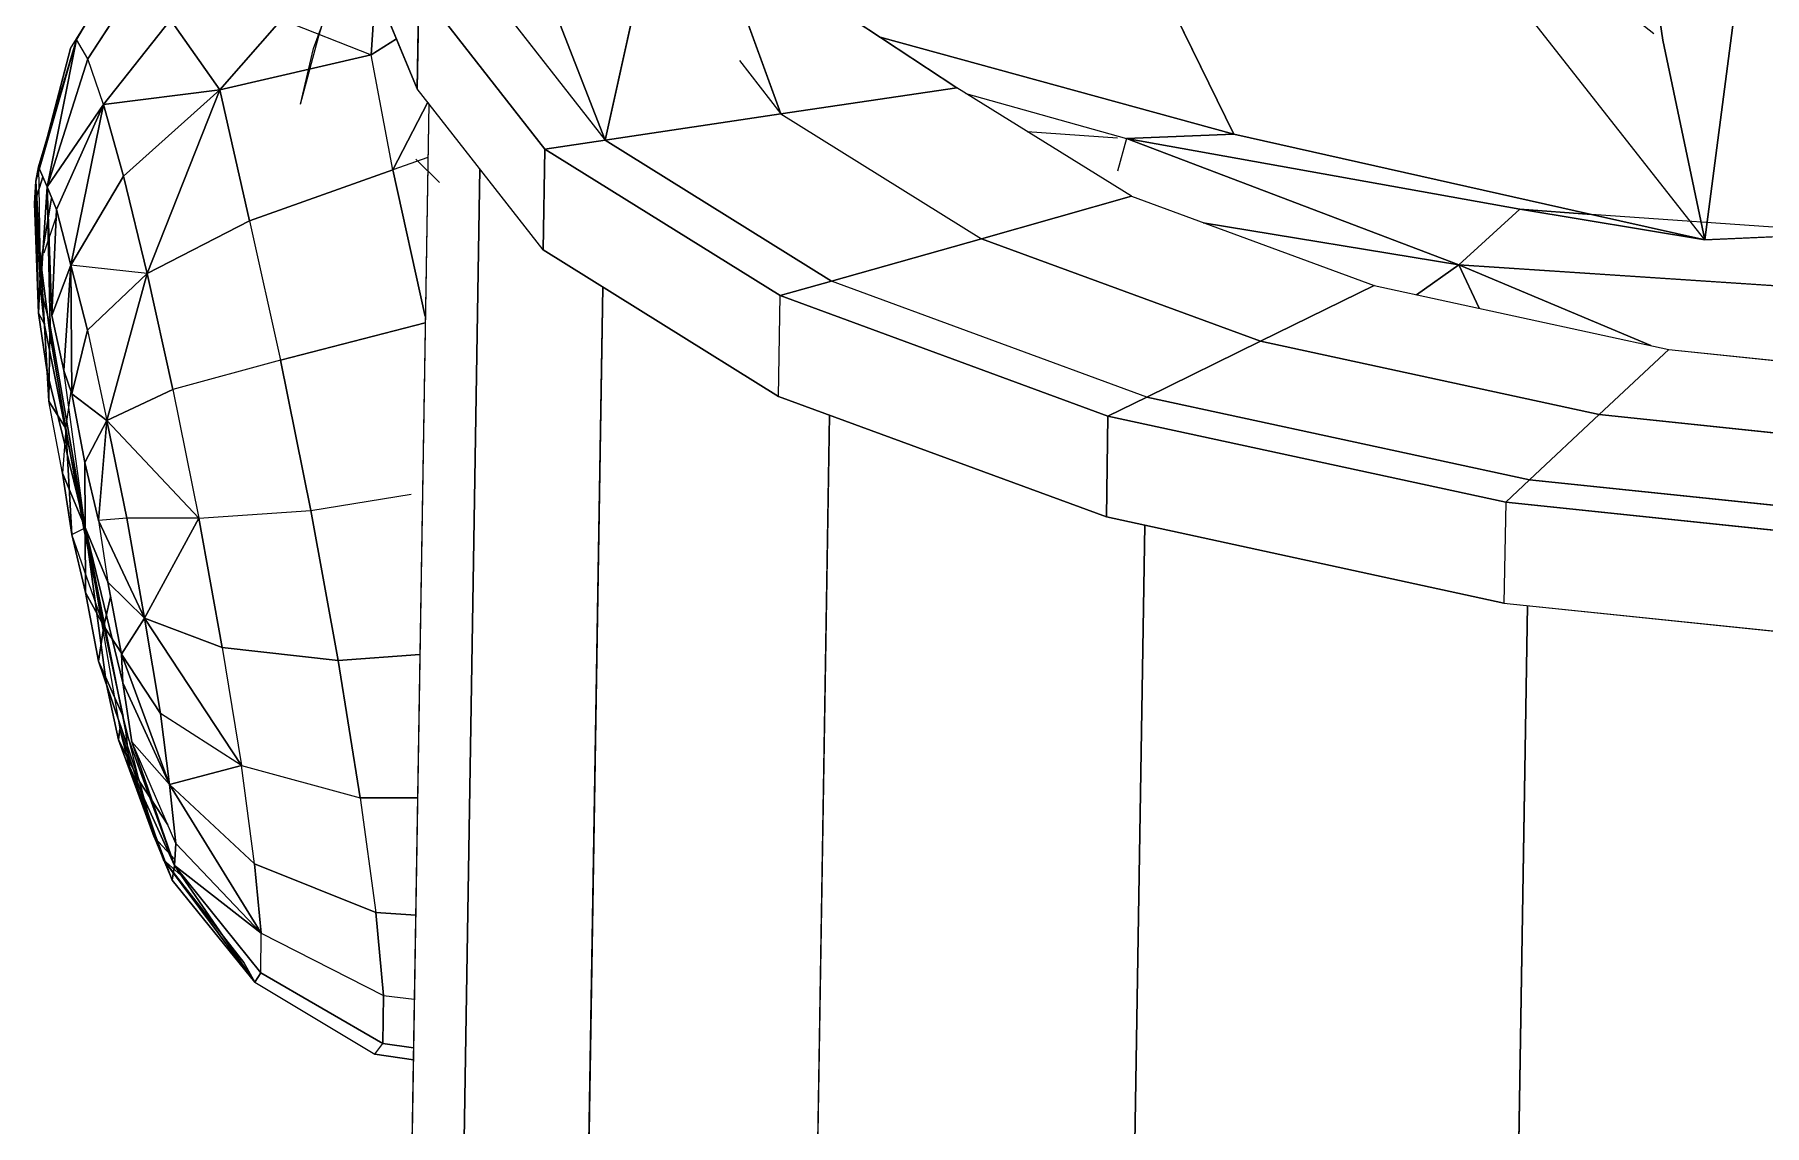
# Model space of a CAD drawing. Header units: centimetres. Extents: x -11896 to 2794, y -437 to 1921.
# Drawn here: x -11025.46 to -11015.2, y 551.88 to 558.35 of the extents above; entities that cross this region are included whole.
import ezdxf

# ---------------------------------------------------------------- set-up
doc = ezdxf.new("R2010")
doc.units = ezdxf.units.CM
doc.layers.add('A-GENM', color=7, linetype='Continuous', lineweight=9)

# ---------------------------------------------------------------- blocks, each defined once
blk = doc.blocks.new('EQ-01-002 - EQ-01-002_dwg_Group_9-1527182-Sección 2-1')
at = {"layer": 'A-GENM', "color": 40, "true_color": 0xffbf00}
for p, q in [((-11015.8, 558.314), (-11016.027, 559.863)), ((-11025.252, 558.265), (-11024.781, 559.022)), ((-11025.216, 558.318), (-11024.781, 559.022)), ((-11025.216, 558.318), (-11024.86, 558.922)), ((-11024.86, 558.922), (-11025.216, 558.318)), ((-11018.345, 557.757), (-11018.935, 558.962)), ((-11025.149, 558.203), (-11024.775, 558.777)), ((-11025.149, 558.203), (-11024.775, 558.777)), ((-11015.8, 558.314), (-11015.852, 558.704)), ((-11015.8, 558.314), (-11015.852, 558.704)), ((-11025.056, 557.932), (-11024.657, 558.435)), ((-11024.657, 558.435), (-11025.056, 557.932)), ((-11024.364, 558.019), (-11024.657, 558.435)), ((-11024.364, 558.019), (-11024.657, 558.435)), ((-11024.364, 558.019), (-11024.657, 558.435)), ((-11015.549, 557.13), (-11016.567, 558.423)), ((-11015.38, 558.434), (-11015.549, 557.13)), ((-11025.216, 558.318), (-11025.456, 557.477)), ((-11025.216, 558.318), (-11025.441, 557.564)), ((-11025.39, 557.444), (-11025.216, 558.318)), ((-11025.149, 558.203), (-11025.216, 558.318)), ((-11023.316, 558.323), (-11023.467, 558.227)), ((-11023.467, 558.227), (-11023.316, 558.323)), ((-11020.445, 558.332), (-11018.345, 557.757)), ((-11018.345, 557.757), (-11020.445, 558.332)), ((-11015.549, 557.13), (-11015.8, 558.314)), ((-11025.456, 557.477), (-11025.252, 558.265)), ((-11025.39, 557.444), (-11025.149, 558.203)), ((-11025.39, 557.444), (-11025.149, 558.203)), ((-11025.149, 558.203), (-11025.39, 557.444)), ((-11025.252, 558.265), (-11025.38, 557.77)), ((-11025.38, 557.77), (-11025.252, 558.265)), ((-11025.056, 557.932), (-11025.149, 558.203)), ((-11025.056, 557.932), (-11025.149, 558.203)), ((-11025.056, 557.932), (-11025.149, 558.203)), ((-11024.364, 558.019), (-11023.467, 558.227)), ((-11023.467, 558.227), (-11024.364, 558.019)), ((-11023.338, 557.546), (-11023.467, 558.227)), ((-11023.338, 557.546), (-11023.467, 558.227)), ((-11023.338, 557.546), (-11023.467, 558.227)), ((-11024.364, 558.019), (-11025.056, 557.932)), ((-11024.364, 558.019), (-11024.937, 557.507)), ((-11024.937, 557.507), (-11024.364, 558.019)), ((-11024.364, 558.019), (-11024.796, 556.93)), ((-11024.364, 558.019), (-11024.188, 557.243)), ((-11024.364, 558.019), (-11024.188, 557.243)), ((-11024.188, 557.243), (-11024.364, 558.019)), ((-11019.937, 557.999), (-11018.982, 557.731)), ((-11019.937, 557.999), (-11018.982, 557.731)), ((-11019.937, 557.999), (-11018.982, 557.731)), ((-11025.39, 557.444), (-11025.056, 557.932)), ((-11025.056, 557.932), (-11025.335, 557.309)), ((-11025.249, 556.98), (-11025.056, 557.932)), ((-11024.937, 557.507), (-11025.056, 557.932)), ((-11023.131, 557.946), (-11023.338, 557.546)), ((-11023.338, 557.546), (-11023.131, 557.946)), ((-11023.131, 557.946), (-11023.338, 557.546)), ((-11019.573, 557.773), (-11019.037, 557.735)), ((-11018.982, 557.731), (-11019.037, 557.538)), ((-11018.982, 557.731), (-11019.037, 557.538)), ((-11018.982, 557.731), (-11019.037, 557.538)), ((-11018.982, 557.731), (-11018.345, 557.757)), ((-11018.982, 557.731), (-11016.649, 557.311)), ((-11018.982, 557.731), (-11017.01, 556.982)), ((-11016.649, 557.311), (-11018.982, 557.731)), ((-11018.982, 557.731), (-11016.649, 557.311)), ((-11018.982, 557.731), (-11017.01, 556.982)), ((-11017.01, 556.982), (-11018.982, 557.731)), ((-11018.345, 557.757), (-11016.222, 557.281)), ((-11025.456, 557.477), (-11025.441, 557.564)), ((-11025.39, 557.444), (-11025.441, 557.564)), ((-11025.441, 557.564), (-11025.429, 556.84)), ((-11023.13, 557.618), (-11023.338, 557.546)), ((-11023.13, 557.618), (-11023.338, 557.546)), ((-11023.13, 557.618), (-11023.338, 557.546)), ((-11025.415, 557.504), (-11025.464, 557.346)), ((-11025.456, 557.477), (-11025.464, 557.346)), ((-11025.456, 557.477), (-11025.407, 556.633)), ((-11025.456, 557.477), (-11025.429, 556.84)), ((-11025.456, 557.477), (-11025.442, 556.695)), ((-11024.937, 557.507), (-11025.249, 556.98)), ((-11025.249, 556.98), (-11024.937, 557.507)), ((-11024.796, 556.93), (-11024.937, 557.507)), ((-11024.188, 557.243), (-11023.338, 557.546)), ((-11024.188, 557.243), (-11023.338, 557.546)), ((-11023.338, 557.546), (-11023.145, 556.675)), ((-11023.338, 557.546), (-11023.145, 556.675)), ((-11025.39, 557.444), (-11025.429, 556.84)), ((-11025.427, 556.997), (-11025.363, 557.377)), ((-11025.39, 557.444), (-11025.335, 557.309)), ((-11025.39, 557.444), (-11025.371, 556.618)), ((-11025.39, 557.444), (-11025.362, 556.681)), ((-11025.464, 557.346), (-11025.442, 556.695)), ((-11025.427, 556.997), (-11025.464, 557.346)), ((-11025.408, 557.052), (-11025.338, 557.258)), ((-11025.408, 557.052), (-11025.338, 557.258)), ((-11025.408, 557.052), (-11025.338, 557.258)), ((-11025.335, 557.309), (-11025.362, 556.681)), ((-11025.249, 556.98), (-11025.335, 557.309)), ((-11025.249, 556.98), (-11025.335, 557.309)), ((-11025.335, 557.309), (-11025.249, 556.98)), ((-11016.649, 557.311), (-11017.01, 556.982)), ((-11016.649, 557.311), (-11017.01, 556.982)), ((-11017.01, 556.982), (-11016.649, 557.311)), ((-11015.549, 557.13), (-11016.649, 557.311)), ((-11016.649, 557.311), (-11016.222, 557.281)), ((-11016.649, 557.311), (-11016.222, 557.281)), ((-11015.549, 557.13), (-11016.222, 557.281)), ((-11014.644, 557.169), (-11016.222, 557.281)), ((-11015.549, 557.13), (-11016.222, 557.281)), ((-11024.188, 557.243), (-11024.796, 556.93)), ((-11024.188, 557.243), (-11024.005, 556.416)), ((-11024.188, 557.243), (-11024.005, 556.416)), ((-11017.01, 556.982), (-11018.527, 557.231)), ((-11015.549, 557.13), (-11014.644, 557.169)), ((-11025.427, 556.997), (-11025.442, 556.695)), ((-11025.427, 556.997), (-11025.38, 556.173)), ((-11025.427, 556.997), (-11025.389, 556.345)), ((-11025.427, 556.997), (-11025.373, 556.576)), ((-11025.373, 556.576), (-11025.427, 556.997)), ((-11025.249, 556.98), (-11025.362, 556.681)), ((-11025.249, 556.98), (-11025.291, 556.354)), ((-11025.291, 556.354), (-11025.249, 556.98)), ((-11024.796, 556.93), (-11025.249, 556.98)), ((-11025.151, 556.593), (-11025.249, 556.98)), ((-11025.249, 556.98), (-11025.243, 556.217)), ((-11024.796, 556.93), (-11025.249, 556.98)), ((-11017.01, 556.982), (-11017.261, 556.804)), ((-11017.01, 556.982), (-11014.738, 556.831)), ((-11017.01, 556.982), (-11016.89, 556.724)), ((-11017.01, 556.982), (-11015.871, 556.503)), ((-11017.01, 556.982), (-11016.89, 556.724)), ((-11015.871, 556.503), (-11017.01, 556.982)), ((-11017.01, 556.982), (-11015.871, 556.503)), ((-11016.89, 556.724), (-11017.01, 556.982)), ((-11017.01, 556.982), (-11014.738, 556.831)), ((-11025.407, 556.633), (-11025.429, 556.84)), ((-11025.429, 556.84), (-11025.371, 556.618)), ((-11024.796, 556.93), (-11025.151, 556.593)), ((-11024.796, 556.93), (-11025.036, 556.057)), ((-11024.796, 556.93), (-11024.643, 556.241)), ((-11025.389, 556.345), (-11025.442, 556.695)), ((-11025.442, 556.695), (-11025.407, 556.633)), ((-11025.164, 555.423), (-11025.407, 556.633)), ((-11025.362, 556.681), (-11025.291, 556.354)), ((-11025.291, 556.354), (-11025.362, 556.681)), ((-11024.005, 556.416), (-11023.146, 556.638)), ((-11025.373, 556.576), (-11025.38, 556.173)), ((-11025.279, 556.01), (-11025.373, 556.576)), ((-11025.164, 555.423), (-11025.371, 556.618)), ((-11025.151, 556.593), (-11025.243, 556.217)), ((-11025.151, 556.593), (-11025.036, 556.057)), ((-11025.164, 555.423), (-11025.389, 556.345)), ((-11025.38, 556.173), (-11025.389, 556.345)), ((-11025.164, 555.423), (-11025.291, 556.354)), ((-11025.291, 556.354), (-11025.243, 556.217)), ((-11025.164, 555.423), (-11025.291, 556.354)), ((-11025.164, 555.423), (-11025.291, 556.354)), ((-11024.005, 556.416), (-11024.643, 556.241)), ((-11024.005, 556.416), (-11024.643, 556.241)), ((-11024.005, 556.416), (-11023.825, 555.523)), ((-11023.825, 555.523), (-11024.005, 556.416)), ((-11025.279, 556.01), (-11025.244, 556.26)), ((-11024.643, 556.241), (-11025.036, 556.057)), ((-11024.643, 556.241), (-11024.49, 555.479)), ((-11024.643, 556.241), (-11024.49, 555.479)), ((-11024.643, 556.241), (-11024.49, 555.479)), ((-11025.299, 555.746), (-11025.38, 556.173)), ((-11025.279, 556.01), (-11025.38, 556.173)), ((-11025.036, 556.057), (-11025.243, 556.217)), ((-11025.243, 556.217), (-11025.166, 555.809)), ((-11025.036, 556.057), (-11025.166, 555.809)), ((-11025.036, 556.057), (-11025.085, 555.464)), ((-11025.036, 556.057), (-11024.49, 555.479)), ((-11025.036, 556.057), (-11024.917, 555.478)), ((-11025.279, 556.01), (-11025.299, 555.746)), ((-11025.243, 555.382), (-11025.279, 556.01)), ((-11025.279, 556.01), (-11025.173, 555.417)), ((-11025.279, 556.01), (-11025.173, 555.417)), ((-11025.164, 555.423), (-11025.166, 555.809)), ((-11025.166, 555.809), (-11025.085, 555.464)), ((-11025.243, 555.382), (-11025.299, 555.746)), ((-11025.299, 555.746), (-11025.164, 555.423)), ((-11023.825, 555.523), (-11023.229, 555.62)), ((-11023.825, 555.523), (-11023.229, 555.62)), ((-11024.49, 555.479), (-11023.825, 555.523)), ((-11024.49, 555.479), (-11023.825, 555.523)), ((-11023.825, 555.523), (-11023.662, 554.633)), ((-11025.243, 555.382), (-11025.173, 555.417)), ((-11025.054, 554.838), (-11025.173, 555.417)), ((-11025.163, 555.037), (-11025.164, 555.423)), ((-11025.164, 555.423), (-11024.958, 554.228)), ((-11025.164, 555.423), (-11025.037, 554.491)), ((-11025.164, 555.423), (-11025.03, 555.099)), ((-11025.164, 555.423), (-11024.94, 554.501)), ((-11025.164, 555.423), (-11024.922, 554.213)), ((-11024.917, 555.478), (-11025.085, 555.464)), ((-11024.917, 555.478), (-11025.085, 555.464)), ((-11024.811, 554.885), (-11025.085, 555.464)), ((-11025.085, 555.464), (-11025.03, 555.099)), ((-11025.085, 555.464), (-11025.03, 555.099)), ((-11024.49, 555.479), (-11024.917, 555.478)), ((-11024.49, 555.479), (-11024.917, 555.478)), ((-11024.49, 555.479), (-11024.917, 555.478)), ((-11024.811, 554.885), (-11024.917, 555.478)), ((-11024.811, 554.885), (-11024.917, 555.478)), ((-11024.917, 555.478), (-11024.811, 554.885)), ((-11024.49, 555.479), (-11024.811, 554.885)), ((-11024.49, 555.479), (-11024.35, 554.712)), ((-11025.163, 555.037), (-11025.243, 555.382)), ((-11025.054, 554.838), (-11025.243, 555.382)), ((-11024.811, 554.885), (-11025.03, 555.099)), ((-11025.03, 555.099), (-11024.949, 554.672)), ((-11025.03, 555.099), (-11024.811, 554.885)), ((-11025.163, 555.037), (-11025.085, 554.629)), ((-11025.054, 554.838), (-11025.163, 555.037)), ((-11025.054, 554.838), (-11025.013, 555.011)), ((-11025.013, 555.011), (-11025.054, 554.838)), ((-11024.811, 554.885), (-11024.949, 554.672)), ((-11024.35, 554.712), (-11024.811, 554.885)), ((-11024.811, 554.885), (-11024.236, 554.011)), ((-11024.811, 554.885), (-11024.717, 554.32)), ((-11024.236, 554.011), (-11024.811, 554.885)), ((-11024.811, 554.885), (-11024.236, 554.011)), ((-11024.717, 554.32), (-11024.811, 554.885)), ((-11024.811, 554.885), (-11024.35, 554.712)), ((-11024.811, 554.885), (-11024.717, 554.32)), ((-11025.054, 554.838), (-11025.085, 554.629)), ((-11025.054, 554.838), (-11024.945, 554.672)), ((-11025.054, 554.838), (-11024.938, 554.302)), ((-11025.054, 554.838), (-11024.945, 554.672)), ((-11024.938, 554.302), (-11025.054, 554.838)), ((-11024.35, 554.712), (-11023.662, 554.633)), ((-11024.35, 554.712), (-11024.236, 554.011)), ((-11023.662, 554.633), (-11024.35, 554.712)), ((-11025.085, 554.629), (-11024.841, 553.915)), ((-11025.085, 554.629), (-11025.037, 554.491)), ((-11025.085, 554.629), (-11024.938, 554.302)), ((-11024.663, 553.898), (-11024.949, 554.672)), ((-11024.717, 554.32), (-11024.949, 554.672)), ((-11024.949, 554.672), (-11024.94, 554.501)), ((-11024.949, 554.672), (-11024.663, 553.898)), ((-11024.717, 554.32), (-11024.949, 554.672)), ((-11024.949, 554.672), (-11024.94, 554.501)), ((-11023.662, 554.633), (-11023.177, 554.67)), ((-11023.662, 554.633), (-11023.177, 554.67)), ((-11023.177, 554.67), (-11023.662, 554.633)), ((-11023.662, 554.633), (-11023.531, 553.82)), ((-11023.531, 553.82), (-11023.662, 554.633)), ((-11023.531, 553.82), (-11023.662, 554.633)), ((-11024.841, 553.915), (-11025.037, 554.491)), ((-11024.966, 554.164), (-11025.037, 554.491)), ((-11025.037, 554.491), (-11024.841, 553.915)), ((-11024.663, 553.898), (-11024.94, 554.501)), ((-11024.94, 554.501), (-11024.887, 554.151)), ((-11024.94, 554.501), (-11024.887, 554.151)), ((-11024.841, 553.915), (-11024.938, 554.302)), ((-11024.663, 553.898), (-11024.717, 554.32)), ((-11024.236, 554.011), (-11024.717, 554.32)), ((-11024.966, 554.164), (-11024.958, 554.228)), ((-11024.958, 554.228), (-11024.7, 553.451)), ((-11024.958, 554.228), (-11024.9, 554.005)), ((-11024.634, 553.418), (-11024.922, 554.213)), ((-11024.922, 554.213), (-11024.9, 554.005)), ((-11024.966, 554.164), (-11024.754, 553.586)), ((-11024.841, 553.915), (-11024.966, 554.164)), ((-11024.966, 554.164), (-11024.7, 553.451)), ((-11024.626, 553.549), (-11024.887, 554.151)), ((-11024.663, 553.898), (-11024.887, 554.151)), ((-11024.634, 553.418), (-11024.887, 554.151)), ((-11024.7, 553.451), (-11024.9, 554.005)), ((-11024.648, 553.331), (-11024.9, 554.005)), ((-11024.634, 553.418), (-11024.9, 554.005)), ((-11024.663, 553.898), (-11024.236, 554.011)), ((-11024.158, 553.428), (-11024.236, 554.011)), ((-11024.236, 554.011), (-11023.531, 553.82)), ((-11024.236, 554.011), (-11023.531, 553.82)), ((-11024.236, 554.011), (-11023.531, 553.82)), ((-11024.841, 553.915), (-11024.754, 553.586)), ((-11024.841, 553.915), (-11024.673, 553.658)), ((-11024.626, 553.549), (-11024.663, 553.898)), ((-11024.663, 553.898), (-11024.12, 553.016)), ((-11024.663, 553.898), (-11024.158, 553.428)), ((-11024.12, 553.016), (-11024.663, 553.898)), ((-11024.663, 553.898), (-11024.626, 553.549)), ((-11024.663, 553.898), (-11024.12, 553.016)), ((-11023.531, 553.82), (-11023.439, 553.139)), ((-11023.531, 553.82), (-11023.191, 553.819)), ((-11023.191, 553.819), (-11023.531, 553.82)), ((-11023.531, 553.82), (-11023.439, 553.139)), ((-11024.754, 553.586), (-11024.7, 553.451)), ((-11024.754, 553.586), (-11024.632, 553.453)), ((-11024.7, 553.451), (-11024.648, 553.331)), ((-11024.223, 552.842), (-11024.7, 553.451)), ((-11024.7, 553.451), (-11024.157, 552.726)), ((-11024.7, 553.451), (-11024.563, 553.33)), ((-11024.626, 553.549), (-11024.634, 553.418)), ((-11024.626, 553.549), (-11024.12, 553.016)), ((-11024.648, 553.331), (-11024.634, 553.418)), ((-11024.157, 552.726), (-11024.634, 553.418)), ((-11024.121, 552.78), (-11024.634, 553.418)), ((-11024.12, 553.016), (-11024.634, 553.418)), ((-11024.12, 553.016), (-11024.158, 553.428)), ((-11024.158, 553.428), (-11023.439, 553.139)), ((-11024.158, 553.428), (-11024.12, 553.016)), ((-11024.12, 553.016), (-11024.158, 553.428)), ((-11024.157, 552.726), (-11024.648, 553.331)), ((-11023.439, 553.139), (-11023.394, 552.647)), ((-11023.439, 553.139), (-11023.202, 553.123)), ((-11023.439, 553.139), (-11023.394, 552.647)), ((-11024.121, 552.78), (-11024.12, 553.016)), ((-11024.12, 553.016), (-11023.394, 552.647)), ((-11024.12, 553.016), (-11023.394, 552.647)), ((-11024.223, 552.842), (-11024.157, 552.726)), ((-11024.157, 552.726), (-11024.121, 552.78)), ((-11024.121, 552.78), (-11023.397, 552.362)), ((-11024.157, 552.726), (-11023.444, 552.299)), ((-11023.397, 552.362), (-11023.394, 552.647)), ((-11023.394, 552.647), (-11023.211, 552.625)), ((-11023.394, 552.647), (-11023.211, 552.625)), ((-11023.394, 552.647), (-11023.211, 552.625)), ((-11023.444, 552.299), (-11023.397, 552.362)), ((-11023.397, 552.362), (-11023.215, 552.335)), ((-11023.215, 552.335), (-11023.397, 552.362)), ((-11023.444, 552.299), (-11023.216, 552.264)), ((-11023.444, 552.299), (-11023.216, 552.264)), ((-11023.216, 552.264), (-11023.444, 552.299))]:
    blk.add_line(p, q, dxfattribs=at)
at = {"layer": 'A-GENM', "color": 251, "true_color": 0x656565}
for p, q in [((-11022.789, 559.551), (-11022.078, 557.721)), ((-11021.662, 559.6), (-11022.078, 557.721)), ((-11021.662, 559.6), (-11021.034, 557.877)), ((-11021.662, 559.6), (-11021.034, 557.877)), ((-11023.193, 558.026), (-11023.494, 558.751)), ((-11023.193, 558.026), (-11023.494, 558.751)), ((-11021.041, 558.726), (-11019.99, 558.032)), ((-11023.183, 558.624), (-11023.193, 558.026)), ((-11022.436, 557.668), (-11023.183, 558.624)), ((-11023.183, 558.624), (-11022.436, 557.668)), ((-11022.436, 557.668), (-11023.183, 558.624)), ((-11022.804, 558.65), (-11022.078, 557.721)), ((-11021.281, 558.193), (-11021.034, 557.877)), ((-11022.445, 557.07), (-11023.193, 558.026)), ((-11022.445, 557.07), (-11023.193, 558.026)), ((-11021.034, 557.877), (-11019.99, 558.032)), ((-11021.034, 557.877), (-11019.99, 558.032)), ((-11018.954, 557.388), (-11019.99, 558.032)), ((-11021.034, 557.877), (-11022.078, 557.721)), ((-11021.034, 557.877), (-11019.844, 557.136)), ((-11022.445, 557.07), (-11022.436, 557.668)), ((-11022.436, 557.668), (-11022.445, 557.07)), ((-11022.436, 557.668), (-11022.078, 557.721)), ((-11022.436, 557.668), (-11021.038, 556.799)), ((-11021.038, 556.799), (-11022.436, 557.668)), ((-11022.436, 557.668), (-11021.038, 556.799)), ((-11022.078, 557.721), (-11020.733, 556.885)), ((-11018.954, 557.388), (-11019.844, 557.136)), ((-11018.954, 557.388), (-11017.513, 556.859)), ((-11021.048, 556.2), (-11022.445, 557.07)), ((-11020.733, 556.885), (-11019.844, 557.136)), ((-11018.187, 556.528), (-11019.844, 557.136)), ((-11021.038, 556.799), (-11020.733, 556.885)), ((-11018.862, 556.197), (-11020.733, 556.885)), ((-11018.187, 556.528), (-11017.513, 556.859)), ((-11017.513, 556.859), (-11015.764, 556.48)), ((-11021.048, 556.2), (-11021.038, 556.799)), ((-11019.093, 556.084), (-11021.038, 556.799)), ((-11021.038, 556.799), (-11019.093, 556.084)), ((-11021.038, 556.799), (-11019.093, 556.084)), ((-11018.862, 556.197), (-11018.187, 556.528)), ((-11018.187, 556.528), (-11016.177, 556.093)), ((-11016.177, 556.093), (-11015.764, 556.48)), ((-11015.764, 556.48), (-11013.827, 556.278)), ((-11019.102, 555.486), (-11021.048, 556.2)), ((-11018.862, 556.197), (-11019.093, 556.084)), ((-11018.862, 556.197), (-11016.59, 555.706)), ((-11019.102, 555.486), (-11019.093, 556.084)), ((-11019.093, 556.084), (-11019.102, 555.486)), ((-11016.732, 555.573), (-11019.093, 556.084)), ((-11019.093, 556.084), (-11016.732, 555.573)), ((-11016.59, 555.706), (-11016.177, 556.093)), ((-11016.177, 556.093), (-11013.951, 555.861)), ((-11016.732, 555.573), (-11016.59, 555.706)), ((-11016.59, 555.706), (-11014.074, 555.444)), ((-11016.732, 555.573), (-11016.742, 554.975)), ((-11016.732, 555.573), (-11014.117, 555.301)), ((-11019.102, 555.486), (-11016.742, 554.975)), ((-11016.742, 554.975), (-11014.126, 554.703)), ((-11016.742, 554.975), (-11014.126, 554.703))]:
    blk.add_line(p, q, dxfattribs=at)
at = {"layer": 'A-GENM'}
for p, q in [((-11023.446, 558.526), (-11023.467, 558.227)), ((-11024.657, 558.435), (-11024.364, 558.019)), ((-11023.999, 558.437), (-11024.364, 558.019)), ((-11024.364, 558.019), (-11023.999, 558.437)), ((-11023.999, 558.437), (-11023.467, 558.227)), ((-11023.316, 558.323), (-11023.467, 558.227)), ((-11024.364, 558.019), (-11023.467, 558.227)), ((-11023.125, 557.938), (-11023.255, 549.869)), ((-11022.98, 547.747), (-11022.822, 557.551)), ((-11022.254, 546.819), (-11022.092, 556.85)), ((-11020.91, 545.982), (-11020.746, 556.09)), ((-11018.874, 555.436), (-11019.038, 545.295)), ((-11016.767, 544.803), (-11016.602, 554.961))]:
    blk.add_line(p, q, dxfattribs=at)
at = {"layer": 'A-GENM', "color": 31, "true_color": 0xffbf7f}
for p, q in [((-11023.809, 558.265), (-11023.756, 558.41)), ((-11023.777, 558.34), (-11023.756, 558.41)), ((-11023.886, 557.934), (-11023.777, 558.34)), ((-11023.886, 557.934), (-11023.809, 558.265)), ((-11023.202, 557.609), (-11023.061, 557.471))]:
    blk.add_line(p, q, dxfattribs=at)
at = {"layer": 'A-GENM', "color": 251, "true_color": 0x666666}
for p, q in [((-11020.91, 545.982), (-11020.746, 556.09)), ((-11016.602, 554.961), (-11016.767, 544.803))]:
    blk.add_line(p, q, dxfattribs=at)
at = {"layer": 'A-GENM', "color": 251, "true_color": 0x656565, "flags": 128}
for points in [[(-11023.087, 560.267), (-11023.101, 559.366), (-11022.804, 558.65), (-11023.183, 558.624), (-11023.485, 559.349), (-11023.101, 559.366), (-11022.804, 558.65), (-11022.078, 557.721), (-11022.436, 557.668)], [(-11022.789, 559.551), (-11022.804, 558.65), (-11022.078, 557.721), (-11022.789, 559.551), (-11022.078, 557.721), (-11021.034, 557.877), (-11019.844, 557.136), (-11018.954, 557.388)], [(-11018.954, 557.388), (-11019.99, 558.032), (-11021.034, 557.877), (-11019.844, 557.136), (-11020.733, 556.885), (-11022.078, 557.721), (-11021.662, 559.6), (-11022.789, 559.551)], [(-11023.494, 558.751), (-11023.485, 559.349), (-11023.494, 558.751), (-11023.193, 558.026), (-11023.183, 558.624)], [(-11019.99, 558.032), (-11021.041, 558.726), (-11021.339, 558.713)], [(-11022.445, 557.07), (-11023.193, 558.026), (-11023.183, 558.624)], [(-11022.436, 557.668), (-11022.445, 557.07), (-11021.048, 556.2)], [(-11021.038, 556.799), (-11020.733, 556.885), (-11022.078, 557.721), (-11022.436, 557.668)], [(-11022.445, 557.07), (-11021.048, 556.2), (-11021.038, 556.799)], [(-11019.093, 556.084), (-11018.862, 556.197), (-11020.733, 556.885), (-11019.844, 557.136), (-11018.187, 556.528)], [(-11018.187, 556.528), (-11018.862, 556.197), (-11020.733, 556.885), (-11021.038, 556.799)], [(-11016.732, 555.573), (-11016.59, 555.706), (-11018.862, 556.197), (-11018.187, 556.528), (-11016.177, 556.093), (-11018.187, 556.528), (-11017.513, 556.859), (-11015.764, 556.48)], [(-11021.048, 556.2), (-11019.102, 555.486), (-11021.048, 556.2), (-11021.038, 556.799)], [(-11015.764, 556.48), (-11016.177, 556.093), (-11016.59, 555.706), (-11018.862, 556.197), (-11019.093, 556.084), (-11016.732, 555.573)], [(-11016.732, 555.573), (-11016.742, 554.975), (-11019.102, 555.486), (-11019.093, 556.084)], [(-11013.951, 555.861), (-11016.177, 556.093), (-11016.59, 555.706), (-11014.074, 555.444), (-11014.117, 555.301)], [(-11016.59, 555.706), (-11016.732, 555.573), (-11014.117, 555.301), (-11016.732, 555.573)], [(-11014.117, 555.301), (-11014.074, 555.444), (-11016.59, 555.706)], [(-11016.732, 555.573), (-11016.742, 554.975), (-11019.102, 555.486)], [(-11016.742, 554.975), (-11014.126, 554.703), (-11014.117, 555.301)]]:
    blk.add_lwpolyline(points, dxfattribs=at)
at = {"layer": 'A-GENM', "color": 40, "true_color": 0xffbf00, "flags": 128}
for points in [[(-11015.86, 558.757), (-11016.027, 559.863), (-11015.8, 558.314)], [(-11024.657, 558.435), (-11024.775, 558.777), (-11025.149, 558.203), (-11025.216, 558.318), (-11024.86, 558.922), (-11024.775, 558.777)], [(-11020.588, 558.427), (-11018.935, 558.962), (-11018.345, 557.757)], [(-11015.8, 558.314), (-11015.549, 557.13), (-11016.567, 558.423), (-11018.935, 558.962), (-11018.345, 557.757), (-11016.222, 557.281), (-11016.649, 557.311)], [(-11014.644, 557.169), (-11015.549, 557.13), (-11016.567, 558.423), (-11016.395, 558.781), (-11015.852, 558.355)], [(-11015.852, 558.711), (-11015.38, 558.434), (-11015.549, 557.13), (-11016.222, 557.281)], [(-11024.657, 558.435), (-11025.056, 557.932), (-11024.364, 558.019), (-11024.937, 557.507), (-11024.796, 556.93)], [(-11025.335, 557.309), (-11025.39, 557.444), (-11025.441, 557.564), (-11025.429, 556.84), (-11025.39, 557.444), (-11025.429, 556.84), (-11025.371, 556.618), (-11025.39, 557.444), (-11025.216, 558.318), (-11025.441, 557.564), (-11025.216, 558.318)], [(-11025.149, 558.203), (-11025.216, 558.318), (-11025.39, 557.444), (-11025.056, 557.932)], [(-11023.316, 558.323), (-11023.467, 558.227), (-11024.364, 558.019)], [(-11018.982, 557.731), (-11018.345, 557.757), (-11020.445, 558.332)], [(-11016.222, 557.281), (-11015.549, 557.13), (-11015.8, 558.314)], [(-11024.364, 558.019), (-11025.056, 557.932), (-11024.937, 557.507)], [(-11024.796, 556.93), (-11024.364, 558.019), (-11024.796, 556.93), (-11024.188, 557.243)], [(-11025.335, 557.309), (-11025.056, 557.932), (-11025.39, 557.444), (-11025.335, 557.309), (-11025.056, 557.932), (-11025.249, 556.98)], [(-11024.937, 557.507), (-11025.056, 557.932), (-11025.249, 556.98)], [(-11016.649, 557.311), (-11016.222, 557.281), (-11018.345, 557.757), (-11018.982, 557.731)], [(-11025.456, 557.477), (-11025.407, 556.633), (-11025.442, 556.695), (-11025.456, 557.477), (-11025.442, 556.695), (-11025.464, 557.346), (-11025.456, 557.477), (-11025.441, 557.564), (-11025.429, 556.84), (-11025.456, 557.477), (-11025.429, 556.84), (-11025.407, 556.633), (-11025.429, 556.84), (-11025.371, 556.618), (-11025.164, 555.423)], [(-11025.456, 557.477), (-11025.441, 557.564), (-11025.39, 557.444), (-11025.371, 556.618), (-11025.164, 555.423)], [(-11025.456, 557.477), (-11025.464, 557.346), (-11025.415, 557.504)], [(-11025.363, 557.377), (-11025.427, 556.997), (-11025.464, 557.346), (-11025.415, 557.504)], [(-11025.456, 557.477), (-11025.407, 556.633), (-11025.164, 555.423), (-11025.407, 556.633), (-11025.442, 556.695), (-11025.389, 556.345), (-11025.442, 556.695), (-11025.427, 556.997), (-11025.442, 556.695), (-11025.464, 557.346), (-11025.427, 556.997), (-11025.363, 557.377)], [(-11025.249, 556.98), (-11024.937, 557.507), (-11024.796, 556.93)], [(-11023.145, 556.675), (-11023.338, 557.546), (-11024.188, 557.243), (-11024.005, 556.416), (-11024.643, 556.241)], [(-11025.362, 556.681), (-11025.39, 557.444), (-11025.362, 556.681), (-11025.335, 557.309)], [(-11025.249, 556.98), (-11025.291, 556.354), (-11025.362, 556.681), (-11025.249, 556.98), (-11025.362, 556.681), (-11025.335, 557.309)], [(-11024.643, 556.241), (-11024.796, 556.93), (-11024.188, 557.243)], [(-11025.373, 556.576), (-11025.427, 556.997), (-11025.389, 556.345), (-11025.164, 555.423), (-11025.166, 555.809), (-11025.036, 556.057), (-11024.643, 556.241), (-11024.796, 556.93), (-11025.036, 556.057)], [(-11025.279, 556.01), (-11025.299, 555.746), (-11025.38, 556.173), (-11025.427, 556.997), (-11025.38, 556.173), (-11025.389, 556.345), (-11025.427, 556.997)], [(-11025.249, 556.98), (-11025.151, 556.593), (-11025.243, 556.217), (-11025.249, 556.98), (-11025.243, 556.217)], [(-11025.243, 556.217), (-11025.151, 556.593), (-11024.796, 556.93), (-11025.249, 556.98), (-11025.151, 556.593), (-11025.036, 556.057)], [(-11014.598, 556.359), (-11014.738, 556.831), (-11017.01, 556.982)], [(-11025.036, 556.057), (-11024.796, 556.93), (-11025.151, 556.593), (-11025.036, 556.057)], [(-11024.922, 554.213), (-11025.164, 555.423), (-11025.163, 555.037), (-11025.054, 554.838), (-11025.163, 555.037), (-11025.085, 554.629), (-11025.054, 554.838), (-11025.243, 555.382), (-11025.163, 555.037), (-11025.243, 555.382), (-11025.299, 555.746), (-11025.164, 555.423), (-11024.958, 554.228), (-11024.966, 554.164), (-11025.037, 554.491), (-11025.164, 555.423), (-11025.037, 554.491), (-11025.085, 554.629), (-11025.163, 555.037), (-11025.164, 555.423), (-11025.389, 556.345), (-11025.38, 556.173), (-11025.373, 556.576), (-11025.279, 556.01), (-11025.299, 555.746), (-11025.243, 555.382), (-11025.279, 556.01), (-11025.243, 555.382), (-11025.173, 555.417), (-11025.279, 556.01), (-11025.244, 556.26)], [(-11025.164, 555.423), (-11025.299, 555.746), (-11025.38, 556.173), (-11025.279, 556.01), (-11025.38, 556.173), (-11025.373, 556.576), (-11025.279, 556.01), (-11025.244, 556.26)], [(-11024.005, 556.416), (-11023.825, 555.523), (-11023.229, 555.62)], [(-11024.917, 555.478), (-11025.036, 556.057), (-11024.643, 556.241)], [(-11025.036, 556.057), (-11025.166, 555.809), (-11025.243, 556.217), (-11025.036, 556.057)], [(-11025.036, 556.057), (-11025.243, 556.217), (-11025.166, 555.809), (-11025.164, 555.423)], [(-11025.036, 556.057), (-11024.917, 555.478), (-11025.085, 555.464), (-11025.036, 556.057), (-11025.085, 555.464), (-11025.166, 555.809), (-11025.085, 555.464), (-11024.811, 554.885), (-11025.085, 555.464)], [(-11024.35, 554.712), (-11024.49, 555.479), (-11023.825, 555.523)], [(-11025.013, 555.011), (-11025.054, 554.838), (-11025.243, 555.382), (-11025.173, 555.417), (-11025.054, 554.838), (-11024.938, 554.302)], [(-11024.945, 554.672), (-11025.054, 554.838), (-11025.173, 555.417)], [(-11024.922, 554.213), (-11024.634, 553.418), (-11024.157, 552.726), (-11024.121, 552.78), (-11024.634, 553.418), (-11024.922, 554.213), (-11025.164, 555.423), (-11024.958, 554.228), (-11024.9, 554.005), (-11024.7, 553.451), (-11024.9, 554.005), (-11024.958, 554.228), (-11024.7, 553.451), (-11024.958, 554.228), (-11024.966, 554.164), (-11024.7, 553.451), (-11024.966, 554.164), (-11024.754, 553.586), (-11024.7, 553.451), (-11024.648, 553.331), (-11024.157, 552.726), (-11024.7, 553.451), (-11024.223, 552.842)], [(-11025.085, 555.464), (-11025.03, 555.099), (-11024.811, 554.885)], [(-11024.35, 554.712), (-11024.49, 555.479), (-11024.811, 554.885), (-11024.49, 555.479)], [(-11024.158, 553.428), (-11024.663, 553.898), (-11024.949, 554.672), (-11025.03, 555.099), (-11024.949, 554.672), (-11024.811, 554.885)], [(-11024.811, 554.885), (-11024.949, 554.672), (-11024.717, 554.32)], [(-11024.811, 554.885), (-11024.35, 554.712), (-11024.236, 554.011)], [(-11024.632, 553.453), (-11024.754, 553.586), (-11024.841, 553.915), (-11025.085, 554.629), (-11025.054, 554.838)], [(-11023.662, 554.633), (-11024.35, 554.712), (-11024.236, 554.011)], [(-11024.841, 553.915), (-11024.754, 553.586), (-11024.966, 554.164), (-11024.841, 553.915), (-11024.938, 554.302), (-11025.085, 554.629), (-11025.037, 554.491)], [(-11024.236, 554.011), (-11024.717, 554.32), (-11024.663, 553.898), (-11024.94, 554.501), (-11024.949, 554.672)], [(-11024.663, 553.898), (-11024.626, 553.549), (-11024.887, 554.151), (-11024.663, 553.898), (-11024.887, 554.151), (-11024.94, 554.501), (-11024.663, 553.898), (-11024.158, 553.428)], [(-11024.158, 553.428), (-11024.236, 554.011), (-11024.663, 553.898), (-11024.236, 554.011), (-11024.717, 554.32), (-11024.663, 553.898)], [(-11024.922, 554.213), (-11024.9, 554.005), (-11024.634, 553.418), (-11024.9, 554.005), (-11024.648, 553.331), (-11024.634, 553.418), (-11024.626, 553.549)], [(-11024.626, 553.549), (-11024.634, 553.418), (-11024.648, 553.331), (-11024.9, 554.005), (-11024.922, 554.213)], [(-11024.626, 553.549), (-11024.887, 554.151), (-11024.634, 553.418), (-11024.887, 554.151)], [(-11023.439, 553.139), (-11024.158, 553.428), (-11024.236, 554.011)], [(-11023.191, 553.819), (-11023.531, 553.82), (-11023.439, 553.139)], [(-11024.632, 553.453), (-11024.754, 553.586), (-11024.7, 553.451), (-11024.648, 553.331), (-11024.157, 552.726), (-11024.634, 553.418), (-11024.121, 552.78), (-11024.12, 553.016)], [(-11024.223, 552.842), (-11024.7, 553.451), (-11024.157, 552.726), (-11024.223, 552.842), (-11024.157, 552.726), (-11023.444, 552.299), (-11023.397, 552.362), (-11023.215, 552.335)], [(-11023.394, 552.647), (-11023.439, 553.139), (-11024.158, 553.428)], [(-11023.397, 552.362), (-11024.121, 552.78), (-11024.12, 553.016), (-11023.394, 552.647)], [(-11023.397, 552.362), (-11024.121, 552.78), (-11024.157, 552.726), (-11023.444, 552.299), (-11023.397, 552.362)]]:
    blk.add_lwpolyline(points, dxfattribs=at)
at = {"layer": 'A-GENM', "color": 251, "true_color": 0x656565, "flags": 128}
for points in [[(-11021.034, 557.877), (-11021.662, 559.6), (-11022.078, 557.721)], [(-11017.513, 556.859), (-11018.187, 556.528), (-11019.844, 557.136), (-11018.954, 557.388)], [(-11013.827, 556.278), (-11013.951, 555.861), (-11016.177, 556.093), (-11015.764, 556.48)]]:
    blk.add_lwpolyline(points, close=True, dxfattribs=at)
at = {"layer": 'A-GENM', "flags": 128}
blk.add_lwpolyline([(-11023.999, 558.437), (-11024.274, 558.703), (-11024.657, 558.435), (-11024.274, 558.703), (-11023.999, 558.437), (-11024.364, 558.019)], dxfattribs=at)
blk.add_lwpolyline([(-11023.446, 558.526), (-11023.467, 558.227)], close=True, dxfattribs=at)
at = {"layer": 'A-GENM', "color": 40, "true_color": 0xffbf00, "flags": 128}
for points in [[(-11016.649, 557.311), (-11015.549, 557.13), (-11015.38, 558.434), (-11014.16, 558.389), (-11014.044, 557.195), (-11014.644, 557.169), (-11015.549, 557.13), (-11016.222, 557.281)], [(-11018.527, 557.231), (-11017.01, 556.982)], [(-11017.261, 556.804), (-11017.01, 556.982)], [(-11023.146, 556.638), (-11024.005, 556.416)], [(-11025.243, 556.217), (-11025.291, 556.354)], [(-11024.49, 555.479), (-11025.036, 556.057)], [(-11023.662, 554.633), (-11023.825, 555.523)], [(-11025.03, 555.099), (-11025.164, 555.423)], [(-11024.94, 554.501), (-11025.164, 555.423)], [(-11024.841, 553.915), (-11025.037, 554.491), (-11024.966, 554.164), (-11024.841, 553.915), (-11024.938, 554.302), (-11025.085, 554.629)], [(-11024.673, 553.658), (-11024.841, 553.915)], [(-11024.563, 553.33), (-11024.7, 553.451)], [(-11024.12, 553.016), (-11024.626, 553.549)], [(-11024.12, 553.016), (-11024.634, 553.418)], [(-11023.202, 553.123), (-11023.439, 553.139)], [(-11023.397, 552.362), (-11023.394, 552.647)]]:
    blk.add_lwpolyline(points, close=True, dxfattribs=at)
at = {"layer": 'A-GENM', "color": 251, "true_color": 0x666666, "flags": 128}
for points in [[(-11023.125, 557.938), (-11023.255, 549.869), (-11022.98, 547.747), (-11022.254, 546.819), (-11022.277, 545.391), (-11022.98, 547.747), (-11022.822, 557.551)], [(-11022.822, 557.551), (-11022.98, 547.747), (-11022.254, 546.819), (-11022.092, 556.85)], [(-11022.092, 556.85), (-11022.254, 546.819), (-11020.91, 545.982)], [(-11020.746, 556.09), (-11020.91, 545.982), (-11019.038, 545.295), (-11018.874, 555.436)], [(-11018.874, 555.436), (-11019.038, 545.295), (-11016.767, 544.803), (-11016.602, 554.961)]]:
    blk.add_lwpolyline(points, dxfattribs=at)
blk = doc.blocks.new('EQ-01-002 - EQ-01-002_dwg-1527181-Sección 2-1')
blk.add_blockref('EQ-01-002 - EQ-01-002_dwg_Group_9-1527182-Sección 2-1', (0, 0))
blk = doc.blocks.new('EQ-01-002 - EQ-01-002-1481515-Sección 2-1')
blk.add_blockref('EQ-01-002 - EQ-01-002_dwg-1527181-Sección 2-1', (0, 0))
blk = doc.blocks.new('PQ_RVR_MEP-01_ZZ_ZZ_MO_T_A_rvt-1-Sección 2-1')
at = {"layer": 'A-GENM', "lineweight": 9}
blk.add_blockref('EQ-01-002 - EQ-01-002-1481515-Sección 2-1', (0, 0), dxfattribs=at)

msp = doc.modelspace()

# ---------------------------------------------------------------- block references
at = {"lineweight": 5}
msp.add_blockref('PQ_RVR_MEP-01_ZZ_ZZ_MO_T_A_rvt-1-Sección 2-1', (0, 0), dxfattribs=at)

doc.saveas('drawing.dxf')
